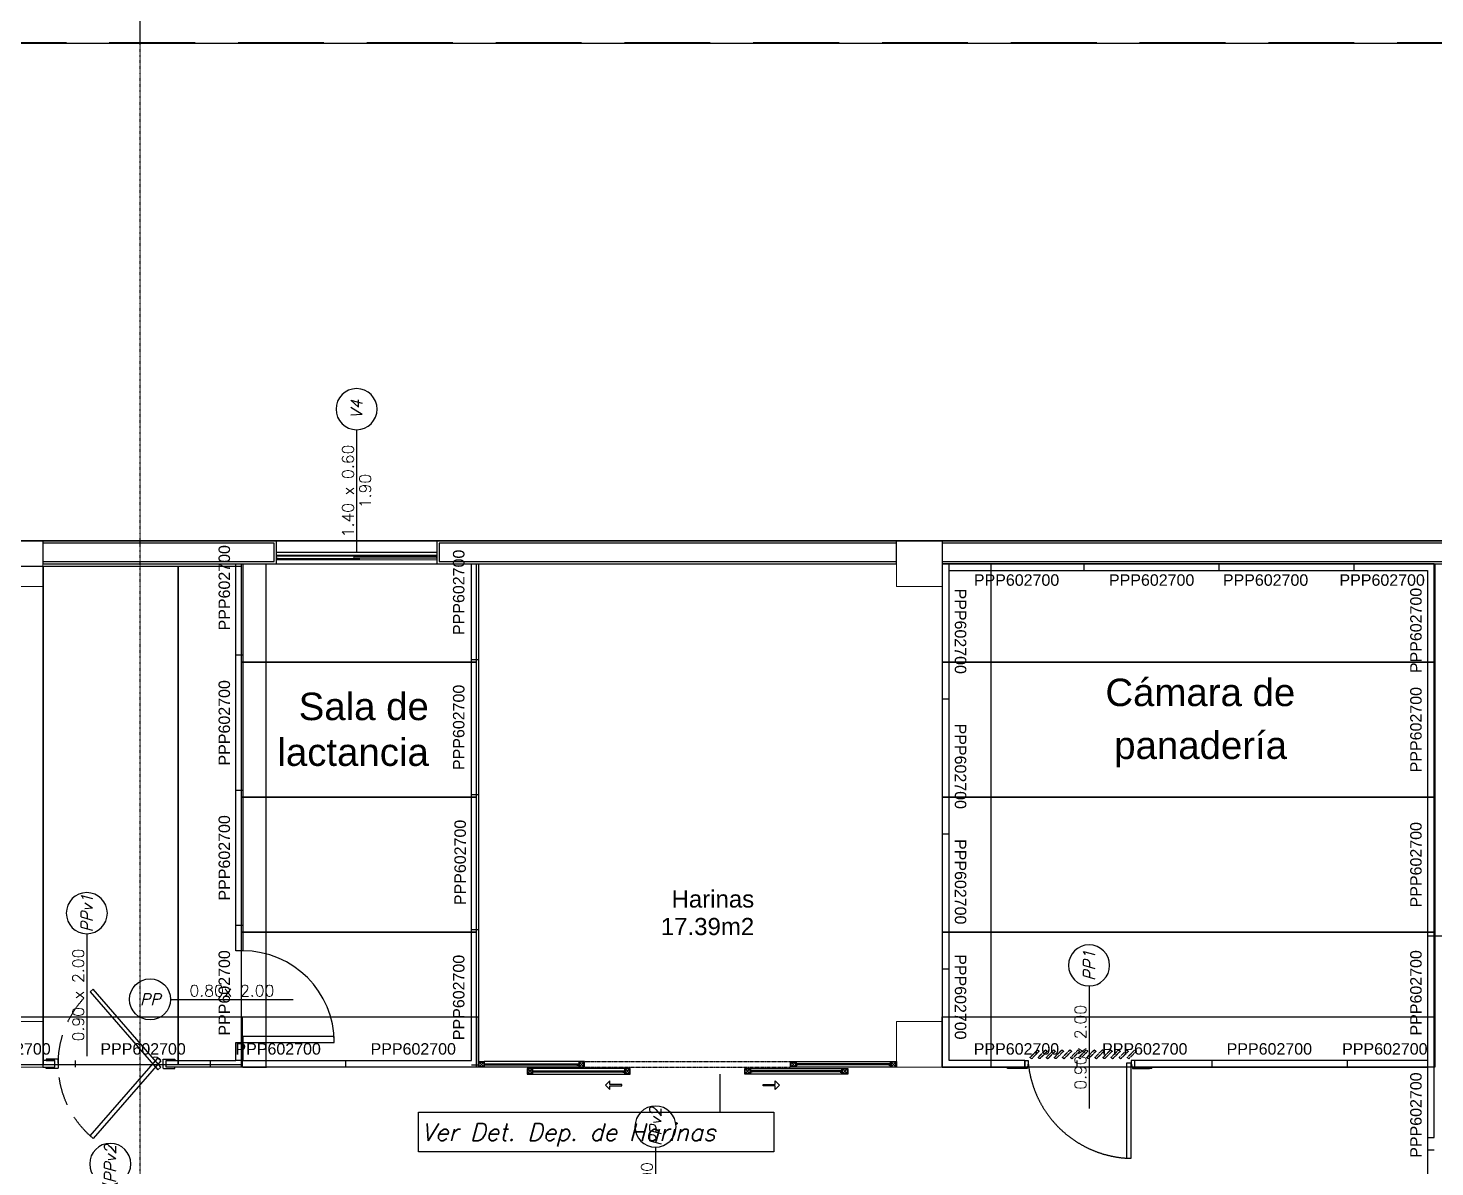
# Model space of a CAD drawing. Header units: millimetres. Extents: x 2698011 to 2856548, y 1019778 to 1210064.
# Drawn here: x 2794192 to 2806480, y 1167541 to 1177491 of the extents above; entities that cross this region are included whole.
import ezdxf
from ezdxf.enums import TextEntityAlignment as Align

# ---------------------------------------------------------------- set-up
doc = ezdxf.new("R2010")
doc.units = ezdxf.units.MM
for name, pattern in [('CONTINUA', [0]), ('DASHDOT2', [0.5, 0.25, -0.125, 0, -0.125]), ('DASHED2', [9.525, 6.35, -3.175]), ('HIDDEN', [0.375, 0.25, -0.125]), ('HIDDEN2', [4.7625, 3.175, -1.5875]), ('LN_planobase PB$0$DASHED2', [0.375, 0.25, -0.125]), ('MCDASH12', [0.001411, 0.001058, -0.000352692])]:
    doc.linetypes.add(name, pattern=pattern)
doc.layers.get('Defpoints').update_dxf_attribs({"color": 9})
for name, color, linetype in [('.corte', 9, 'Continuous'), ('.cota', 9, 'Continuous'), ('.REVOQUE', 9, 'Continuous'), ('.signos y marcas', 9, 'Continuous'), ('00 Proy. de Puertas', 9, 'DASHED2'), ('00 Puertas Corred.', 9, 'Continuous'), ('A-Aberturas', 9, 'Continuous'), ('ABERTURA', 9, 'CONTINUA'), ('Arq. Aberturas', 9, 'Continuous'), ('Arq. Mamparas metálicas', 9, 'Continuous'), ('COSTAN-CAM-COTAS', 7, 'Continuous'), ('COSTAN-CAM-LAT NUM', 6, 'Continuous'), ('COSTAN-CAM-LATERALES', 5, 'Continuous'), ('COSTAN-CAM-TECHOS-60', 1, 'Continuous'), ('DESAGUES', 9, 'CONTINUA'), ('LOTES', 9, 'Continuous'), ('MAMP CHAPA 0.06', 9, 'Continuous'), ('Mampostería', 9, 'Continuous'), ('nombre de locales', 9, 'Continuous'), ('nombre de locales-m2', 9, 'Continuous'), ('nomenclatura de aberturas', 9, 'Continuous'), ('piso', 9, 'Continuous'), ('Punto Cota', 9, 'Continuous'), ('TEXTO areas', 9, 'Continuous'), ('TEXTOS CAM', 2, 'Continuous')]:
    doc.layers.add(name, color=color, linetype=linetype)
doc.layers.add('ABERTURAS_ALUMINIO', color=9, linetype='Continuous', lineweight=20)
doc.layers.add('PILAR_REF', color=9, linetype='Continuous', lineweight=0)
doc.layers.get('Arq. Aberturas').off()
doc.styles.add('_ROMANS', font='ROMANS.SHX')
doc.styles.add('_Romans Obl', font='ROMANS.SHX', dxfattribs={"oblique": 15})
doc.styles.add('costan', font='arial.ttf')
doc.styles.get("Standard").update_dxf_attribs({"font": 'arial.ttf'})
doc.dimstyles.new('ISO-25', dxfattribs={"dimtxt": 2.5, "dimasz": 2.5, "dimexe": 1.25, "dimexo": 0.625, "dimtad": 1, "dimtxsty": 'Standard', "dimcen": 2.5, "dimadec": 0, "dimazin": 0, "dimtfac": 1, "dimtmove": 0, "dimatfit": 3, "dimfxl": 1, "dimarcsym": 0})

# ---------------------------------------------------------------- blocks, each defined once
blk = doc.blocks.new('A$C1FB93DB3')
at = {"layer": 'LOTES', "linetype": 'HIDDEN', "ltscale": 3}
blk.add_line((-9.024, -10.843), (-18.15, -104.575), dxfattribs=at)
at = {"layer": 'LOTES', "ltscale": 3}
blk.add_line((-5.115, -15.585), (-13.398, -100.667), dxfattribs=at)
blk = doc.blocks.new('vaiven90')
for p, q in [((-805.258, -105.592, 0), (-805.258, -105.492, 0)), ((-805.258, -105.492, 0), (-805.248, -105.492, 0)), ((-805.248, -105.492, 0), (-805.248, -105.567, 0)), ((-805.188, -105.492, 0), (-805.188, -105.567, 0)), ((-805.178, -105.492, 0), (-805.188, -105.492, 0)), ((-805.178, -105.592, 0), (-805.178, -105.492, 0)), ((-805.183, -105.597, 0), (-805.253, -105.597, 0)), ((-805.248, -105.567, 0), (-805.188, -105.567, 0)), ((-805.246, -105.615, 0), (-804.566, -106.205, 0)), ((-804.566, -106.205, 0), (-804.588, -106.231, 0)), ((-805.258, -106.516, 0), (-805.258, -106.616, 0)), ((-805.183, -106.511, 0), (-805.253, -106.511, 0)), ((-805.178, -106.516, 0), (-805.178, -106.616, 0)), ((-805.258, -106.616, 0), (-805.248, -106.616, 0)), ((-805.248, -106.616, 0), (-805.248, -106.541, 0)), ((-805.248, -106.541, 0), (-805.188, -106.541, 0)), ((-805.188, -106.616, 0), (-805.188, -106.541, 0)), ((-805.178, -106.616, 0), (-805.188, -106.616, 0))]:
    blk.add_line(p, q)
at = {"elevation": 0}
for points in [[(-805.19, -105.615), (-805.87, -106.205), (-805.847, -106.231), (-805.167, -105.642), (-805.19, -105.615)], [(-805.246, -105.615), (-804.566, -106.205), (-804.588, -106.231), (-805.269, -105.642), (-805.246, -105.615)]]:
    blk.add_lwpolyline(points, dxfattribs=at)
for centre, radius, start, end in [((-805.253, -105.592, 0), 0.0051, 180, 270), ((-805.218, -105.667, 0), 0.061, 338.694, 57.6587), ((-805.183, -105.592, 0), 0.0051, 270, 0), ((-805.253, -106.516, 0), 0.0051, 90, 180), ((-805.183, -106.516, 0), 0.0051, 0, 90)]:
    blk.add_arc(centre, radius, start, end)
at = {"linetype": 'LN_planobase PB$0$DASHED2'}
blk.add_arc((-805.218, -105.663, 0), 0.848, 219.7207, 320.2793, dxfattribs=at)
blk = doc.blocks.new('cot abert izq')
blk.add_line((0.359, 0), (2.501, 0))
blk.add_circle((0, 0), 0.359)
at = {"style": '_ROMANS'}
for tag, p in [('DIM', (1.43, 0.05)), ('ANT', (1.43, -0.25))]:
    blk.add_attdef(tag, text='', height=0.2, rotation=360, dxfattribs=at).set_placement(p, align=Align.CENTER)
at = {"style": '_Romans Obl', "oblique": 15}
blk.add_attdef('ABERTURA', text='', height=0.2, rotation=360, dxfattribs=at).set_placement((0, 0), align=Align.MIDDLE_CENTER)
blk = doc.blocks.new('pbcb')
at = {"layer": '00 Proy. de Puertas', "ltscale": 0.3}
blk.add_arc((3470.301, 1357.263, 1.223), 0.924, 275.7535, 356.2828, dxfattribs=at)
at = {"layer": '00 Puertas Corred.'}
for p, q in [((3470.439, 1357.423, 1.223), (3470.427, 1357.423, 1.223)), ((3470.439, 1357.423, 1.223), (3470.439, 1357.263, 1.223)), ((3470.439, 1357.413, 1.223), (3470.439, 1357.263, 1.223)), ((3470.439, 1357.253, 1.223), (3470.439, 1357.403, 1.223)), ((3470.439, 1357.253, 1.223), (3470.439, 1357.403, 1.223)), ((3470.369, 1357.273, 1.223), (3470.369, 1357.243, 1.223)), ((3470.369, 1357.273, 1.223), (3470.369, 1357.243, 1.223)), ((3470.369, 1357.243, 1.223), (3470.394, 1357.243, 1.223)), ((3470.369, 1357.243, 1.223), (3470.394, 1357.243, 1.223)), ((3470.394, 1357.243, 1.223), (3470.439, 1357.253, 1.223)), ((3470.394, 1357.243, 1.223), (3470.439, 1357.253, 1.223)), ((3471.224, 1357.243, 1.223), (3470.394, 1357.243, 1.223)), ((3470.394, 1357.243, 1.223), (3470.394, 1357.203, 1.223)), ((3470.429, 1357.273, 1.223), (3470.429, 1357.263, 1.223)), ((3470.439, 1357.263, 1.223), (3470.429, 1357.263, 1.223)), ((3470.439, 1357.263, 1.223), (3470.429, 1357.263, 1.223)), ((3471.224, 1357.203, 1.223), (3471.224, 1357.243, 1.223)), ((3470.394, 1357.203, 1.223), (3471.224, 1357.203, 1.223)), ((3470.369, 1356.313, 1.223), (3470.369, 1356.343, 1.223)), ((3470.369, 1356.343, 1.223), (3470.394, 1356.343, 1.223)), ((3470.369, 1356.313, 1.223), (3470.369, 1356.343, 1.223)), ((3470.369, 1356.313, 1.223), (3470.429, 1356.313, 1.223)), ((3470.394, 1356.343, 1.223), (3470.439, 1356.333, 1.223)), ((3470.439, 1356.323, 1.223), (3470.429, 1356.323, 1.223)), ((3470.439, 1356.323, 1.223), (3470.429, 1356.323, 1.223)), ((3470.429, 1356.313, 1.223), (3470.429, 1356.323, 1.223)), ((3470.439, 1356.333, 1.223), (3470.439, 1356.163, 1.223)), ((3470.439, 1356.163, 1.223), (3470.427, 1356.163, 1.223))]:
    blk.add_line(p, q, dxfattribs=at)
at = {"layer": '00 Puertas Corred.', "elevation": 1.223}
blk.add_lwpolyline([(3470.369, 1357.273), (3470.429, 1357.273)], dxfattribs=at)
at = {"layer": 'DESAGUES', "linetype": 'MCDASH12'}
for points in [[(3470.343, 1357.209), (3470.276, 1357.275), (3470.289, 1357.288), (3470.355, 1357.222)], [(3470.343, 1357.138), (3470.276, 1357.205), (3470.289, 1357.217), (3470.355, 1357.151)], [(3470.343, 1357.067), (3470.276, 1357.134), (3470.289, 1357.146), (3470.355, 1357.08)], [(3470.343, 1356.997), (3470.276, 1357.063), (3470.289, 1357.076), (3470.355, 1357.009)], [(3470.343, 1356.926), (3470.276, 1356.992), (3470.289, 1357.005), (3470.355, 1356.939)], [(3470.343, 1356.855), (3470.276, 1356.921), (3470.289, 1356.934), (3470.355, 1356.868)], [(3470.343, 1356.784), (3470.276, 1356.85), (3470.289, 1356.863), (3470.355, 1356.797)], [(3470.343, 1356.713), (3470.276, 1356.78), (3470.289, 1356.792), (3470.355, 1356.726)], [(3470.343, 1356.642), (3470.276, 1356.709), (3470.289, 1356.721), (3470.355, 1356.655)], [(3470.343, 1356.572), (3470.276, 1356.638), (3470.289, 1356.651), (3470.355, 1356.584)], [(3470.343, 1356.501), (3470.276, 1356.567), (3470.289, 1356.58), (3470.355, 1356.513)], [(3470.343, 1356.43), (3470.276, 1356.496), (3470.289, 1356.509), (3470.355, 1356.443)], [(3470.343, 1356.359), (3470.276, 1356.425), (3470.289, 1356.438), (3470.355, 1356.372)]]:
    blk.add_lwpolyline(points, close=True, dxfattribs=at)
blk = doc.blocks.new('A$C497F7D68')
at = {"layer": 'ABERTURAS_ALUMINIO'}
for points in [[(0.017, 0.052), (0, 0.052), (0, 0.038), (0.017, 0.038), (0.017, 0.04), (0.002, 0.04), (0.002, 0.05), (0.017, 0.05)], [(1.385, 0.065), (1.402, 0.065), (1.402, 0.051), (1.385, 0.051), (1.385, 0.053), (1.4, 0.053), (1.4, 0.063), (1.385, 0.063)]]:
    blk.add_hatch(color=256, dxfattribs=at).paths.add_polyline_path(points)
at = {"layer": 'ABERTURA', "linetype": 'ByBlock'}
for p, q in [((1.402, 0.1), (0, 0.1)), ((1.402, 0), (0, 0))]:
    blk.add_line(p, q, dxfattribs=at)
at = {"layer": 'ABERTURA', "linetype": 'HIDDEN2'}
for p, q in [((0, 0.034), (1.402, 0.034)), ((0, 0.029), (1.402, 0.029))]:
    blk.add_line(p, q, dxfattribs=at)
at = {"layer": 'ABERTURAS_ALUMINIO'}
for p, q in [((0, 0.065), (1.402, 0.065)), ((1.402, 0.065), (0, 0.065))]:
    blk.add_line(p, q, dxfattribs=at)
for points in [[(0.017, 0.052), (0, 0.052), (0, 0.038), (0.017, 0.038), (0.017, 0.04), (0.002, 0.04), (0.002, 0.05), (0.017, 0.05)], [(1.385, 0.065), (1.402, 0.065), (1.402, 0.051), (1.385, 0.051), (1.385, 0.053), (1.4, 0.053), (1.4, 0.063), (1.385, 0.063)]]:
    blk.add_lwpolyline(points, close=True, dxfattribs=at)
at = {"layer": 'ABERTURAS_ALUMINIO', "linetype": 'HIDDEN2'}
for points in [[(0.002, 0.04), (0.726, 0.04), (0.726, 0.05), (0.002, 0.05)], [(0.676, 0.053), (1.4, 0.053), (1.4, 0.063), (0.676, 0.063)]]:
    blk.add_lwpolyline(points, close=True, dxfattribs=at)
blk = doc.blocks.new('*D160')
at = {"layer": 'COSTAN-CAM-COTAS', "color": 0, "lineweight": -2, "transparency": 16777216}
for p, q in [((2786063, 1168411), (2786063, 1168852)), ((2786066, 1168851), (2796064, 1168851)), ((2796066, 1168411), (2796066, 1168852))]:
    blk.add_line(p, q, dxfattribs=at)
at = {"layer": 'COSTAN-CAM-COTAS', "color": 0, "transparency": 16777216}
for points in [[(2786066, 1168851), (2786066, 1168850), (2786063, 1168851)], [(2796064, 1168851), (2796064, 1168850), (2796066, 1168851)]]:
    blk.add_solid(points, dxfattribs=at)
at = {"layer": 'Defpoints', "color": 0, "transparency": 16777216}
for p in [(2796066, 1168851), (2786063, 1168411), (2796066, 1168411)]:
    blk.add_point(p, dxfattribs=at)
at = {"layer": 'COSTAN-CAM-COTAS', "color": 0, "transparency": 16777216, "insert": (2791065, 1168853), "char_height": 2.5, "attachment_point": 5}
blk.add_mtext('10003,33', dxfattribs=at)
blk = doc.blocks.new('*D161')
at = {"layer": 'COSTAN-CAM-COTAS', "color": 0, "lineweight": -2, "transparency": 16777216}
for p, q in [((2796067, 1172811), (2796274, 1172811)), ((2796272, 1168413), (2796272, 1172808)), ((2796067, 1168411), (2796274, 1168411))]:
    blk.add_line(p, q, dxfattribs=at)
at = {"layer": 'COSTAN-CAM-COTAS', "color": 0, "transparency": 16777216}
for points in [[(2796272, 1172808), (2796273, 1172808), (2796272, 1172811)], [(2796272, 1168413), (2796273, 1168413), (2796272, 1168411)]]:
    blk.add_solid(points, dxfattribs=at)
at = {"layer": 'Defpoints', "color": 0, "transparency": 16777216}
for p in [(2796066, 1172811), (2796272, 1172811), (2796066, 1168411)]:
    blk.add_point(p, dxfattribs=at)
at = {"layer": 'COSTAN-CAM-COTAS', "color": 0, "transparency": 16777216, "insert": (2796271, 1170611), "char_height": 2.5, "attachment_point": 5, "rotation": 90}
blk.add_mtext('4400', dxfattribs=at)
blk = doc.blocks.new('*D162')
at = {"layer": 'COSTAN-CAM-COTAS', "color": 0, "lineweight": -2, "transparency": 16777216}
for p, q in [((2796066, 1168411), (2796066, 1168852)), ((2796069, 1168851), (2798124, 1168851)), ((2798126, 1168411), (2798126, 1168852))]:
    blk.add_line(p, q, dxfattribs=at)
at = {"layer": 'COSTAN-CAM-COTAS', "color": 0, "transparency": 16777216}
for points in [[(2796069, 1168851), (2796069, 1168850), (2796066, 1168851)], [(2798124, 1168851), (2798124, 1168850), (2798126, 1168851)]]:
    blk.add_solid(points, dxfattribs=at)
at = {"layer": 'Defpoints', "color": 0, "transparency": 16777216}
for p in [(2798126, 1168851), (2796066, 1168411), (2798126, 1168411)]:
    blk.add_point(p, dxfattribs=at)
at = {"layer": 'COSTAN-CAM-COTAS', "color": 0, "transparency": 16777216, "insert": (2797096, 1168853), "char_height": 2.5, "attachment_point": 5}
blk.add_mtext('2060', dxfattribs=at)
blk = doc.blocks.new('*D163')
at = {"layer": 'COSTAN-CAM-COTAS', "color": 0, "lineweight": -2, "transparency": 16777216}
for p, q in [((2802177, 1172811), (2802608, 1172811)), ((2802606, 1168413), (2802606, 1172808)), ((2802177, 1168411), (2802608, 1168411))]:
    blk.add_line(p, q, dxfattribs=at)
at = {"layer": 'COSTAN-CAM-COTAS', "color": 0, "transparency": 16777216}
for points in [[(2802606, 1172808), (2802607, 1172808), (2802606, 1172811)], [(2802606, 1168413), (2802607, 1168413), (2802606, 1168411)]]:
    blk.add_solid(points, dxfattribs=at)
at = {"layer": 'Defpoints', "color": 0, "transparency": 16777216}
for p in [(2802176, 1172811), (2802606, 1172811), (2802176, 1168411)]:
    blk.add_point(p, dxfattribs=at)
at = {"layer": 'COSTAN-CAM-COTAS', "color": 0, "transparency": 16777216, "insert": (2802604, 1170611), "char_height": 2.5, "attachment_point": 5, "rotation": 90}
blk.add_mtext('4400', dxfattribs=at)
blk = doc.blocks.new('*D164')
at = {"layer": 'COSTAN-CAM-COTAS', "color": 0, "lineweight": -2, "transparency": 16777216}
for p, q in [((2802176, 1168411), (2802176, 1168852)), ((2802179, 1168851), (2806473, 1168851)), ((2806476, 1168411), (2806476, 1168852))]:
    blk.add_line(p, q, dxfattribs=at)
at = {"layer": 'COSTAN-CAM-COTAS', "color": 0, "transparency": 16777216}
for points in [[(2802179, 1168851), (2802179, 1168850), (2802176, 1168851)], [(2806473, 1168851), (2806473, 1168850), (2806476, 1168851)]]:
    blk.add_solid(points, dxfattribs=at)
at = {"layer": 'Defpoints', "color": 0, "transparency": 16777216}
for p in [(2806476, 1168851), (2802176, 1168411), (2806476, 1168411)]:
    blk.add_point(p, dxfattribs=at)
at = {"layer": 'COSTAN-CAM-COTAS', "color": 0, "transparency": 16777216, "insert": (2804326, 1168853), "char_height": 2.5, "attachment_point": 5}
blk.add_mtext('4299,23', dxfattribs=at)
blk = doc.blocks.new('COSTAN-CAM-PANEL-TECHO')
blk.add_lwpolyline([(0, 0), (1, 0), (1, 1), (0, 1)], close=True)

msp = doc.modelspace()

# ---------------------------------------------------------------- linework, layer by layer
at = {"layer": '.corte', "linetype": 'DASHDOT2', "ltscale": 2}
msp.add_line((2795171.712, 1076752.517), (2795171.712, 1177360.659), dxfattribs=at)
at = {"layer": '.cota'}
msp.add_lwpolyline([(2800238.545, 1168018.014), (2800238.546, 1168350.679)], dxfattribs=at)
msp.add_lwpolyline([(2800706.463, 1167672.634), (2797603.146, 1167672.634), (2797603.146, 1168018.014), (2800706.463, 1168018.014)], close=True, dxfattribs=at)
at = {"layer": '.REVOQUE'}
for points in [[(2796360.498, 1173010.659), (2794319.75, 1173010.659), (2794319.75, 1172810.658), (2796360.498, 1172810.659), (2796360.498, 1173010.659)], [(2801776.415, 1173010.659), (2797762.177, 1173010.659), (2797762.177, 1172810.658), (2801776.415, 1172810.659), (2801776.415, 1173010.659)], [(2809633.082, 1173010.659), (2802176.417, 1173010.659), (2802176.417, 1172810.659), (2809633.082, 1172810.659), (2809633.082, 1173010.659)]]:
    msp.add_lwpolyline(points, dxfattribs=at)
at = {"layer": '.signos y marcas'}
msp.add_lwpolyline([(2795171.718, 1177360.659), (2795171.718, 1178564.702), (2795171.718, 1178564.702)], dxfattribs=at)
at = {"layer": 'A-Aberturas'}
msp.add_lwpolyline([(2796066.415, 1168628.349), (2796866.415, 1168628.349), (2796866.415, 1168678.349), (2796066.415, 1168678.349), (2796066.415, 1168628.349)], dxfattribs=at)
msp.add_arc((2796066.415, 1168628.349), 800, 0, 90, dxfattribs=at)
at = {"layer": 'Arq. Mamparas metálicas', "linetype": 'ByBlock'}
for p, q in [((2798171.415, 1168415.845), (2798131.415, 1168455.845)), ((2798131.415, 1168415.845), (2798171.415, 1168455.845)), ((2798556.415, 1168355.825), (2798596.415, 1168395.825)), ((2798596.415, 1168355.825), (2798556.415, 1168395.825)), ((2799006.415, 1168415.845), (2799046.415, 1168455.845)), ((2799046.415, 1168415.845), (2799006.415, 1168455.845)), ((2799406.415, 1168355.797), (2799446.415, 1168395.797)), ((2799446.415, 1168355.797), (2799406.415, 1168395.797)), ((2800496.415, 1168355.797), (2800456.415, 1168395.797)), ((2800456.415, 1168355.797), (2800496.415, 1168395.797)), ((2800896.415, 1168415.845), (2800856.415, 1168455.845)), ((2800856.415, 1168415.845), (2800896.415, 1168455.845)), ((2801346.415, 1168355.825), (2801306.415, 1168395.825)), ((2801306.415, 1168355.825), (2801346.415, 1168395.825)), ((2801731.415, 1168415.661), (2801771.415, 1168455.661)), ((2801771.415, 1168415.661), (2801731.415, 1168455.661))]:
    msp.add_line(p, q, dxfattribs=at)
at = {"layer": 'Arq. Mamparas metálicas'}
for p, q in [((2799001.415, 1168460.688), (2798176.415, 1168460.69)), ((2799001.415, 1168410.687), (2798176.415, 1168410.688)), ((2798178.915, 1168440.683), (2798998.915, 1168440.658)), ((2798178.915, 1168430.7), (2798998.915, 1168430.692)), ((2799401.415, 1168400.701), (2798601.415, 1168400.67)), ((2798603.915, 1168380.663), (2799398.915, 1168380.697)), ((2798616.415, 1168370.663), (2799398.915, 1168370.705)), ((2800501.415, 1168400.701), (2801301.415, 1168400.67)), ((2801298.915, 1168380.663), (2800503.915, 1168380.697)), ((2801286.415, 1168370.663), (2800503.915, 1168370.705)), ((2800901.415, 1168460.688), (2801726.415, 1168460.663)), ((2801726.415, 1168410.663), (2800901.415, 1168410.686)), ((2801723.915, 1168440.655), (2800903.915, 1168440.658)), ((2801711.415, 1168430.655), (2800903.915, 1168430.692)), ((2798601.415, 1168350.67), (2799401.415, 1168350.698)), ((2801301.415, 1168350.67), (2800501.415, 1168350.698))]:
    msp.add_line(p, q, dxfattribs=at)
at = {"layer": 'Arq. Mamparas metálicas', "linetype": 'HIDDEN'}
for p, q in [((2799051.415, 1168460.688), (2800851.415, 1168460.688)), ((2799051.415, 1168460.688), (2800851.415, 1168460.688)), ((2799051.415, 1168410.688), (2800851.415, 1168410.688))]:
    msp.add_line(p, q, dxfattribs=at)
at = {"layer": 'Arq. Mamparas metálicas'}
for points in [[(2798176.415, 1168410.688), (2798126.415, 1168410.688), (2798126.415, 1168460.688), (2798176.415, 1168460.688)], [(2798171.415, 1168415.845), (2798131.415, 1168415.845), (2798131.415, 1168455.845), (2798171.415, 1168455.845)], [(2798171.415, 1168415.845), (2798131.415, 1168415.845), (2798131.415, 1168455.845), (2798171.415, 1168455.845)], [(2798551.415, 1168350.669), (2798601.415, 1168350.669), (2798601.415, 1168400.669), (2798551.415, 1168400.669)], [(2798556.415, 1168355.825), (2798596.415, 1168355.825), (2798596.415, 1168395.825), (2798556.415, 1168395.825)], [(2798556.415, 1168355.825), (2798596.415, 1168355.825), (2798596.415, 1168395.825), (2798556.415, 1168395.825)], [(2799001.415, 1168410.688), (2799051.415, 1168410.688), (2799051.415, 1168460.688), (2799001.415, 1168460.688)], [(2799006.415, 1168415.845), (2799046.415, 1168415.845), (2799046.415, 1168455.845), (2799006.415, 1168455.845)], [(2799006.415, 1168415.845), (2799046.415, 1168415.845), (2799046.415, 1168455.845), (2799006.415, 1168455.845)], [(2799401.415, 1168350.64), (2799451.415, 1168350.64), (2799451.415, 1168400.64), (2799401.415, 1168400.64)], [(2799406.415, 1168355.797), (2799446.415, 1168355.797), (2799446.415, 1168395.797), (2799406.415, 1168395.797)], [(2799406.415, 1168355.797), (2799446.415, 1168355.797), (2799446.415, 1168395.797), (2799406.415, 1168395.797)], [(2800501.415, 1168350.64), (2800451.415, 1168350.64), (2800451.415, 1168400.64), (2800501.415, 1168400.64)], [(2800496.415, 1168355.797), (2800456.415, 1168355.797), (2800456.415, 1168395.797), (2800496.415, 1168395.797)], [(2800496.415, 1168355.797), (2800456.415, 1168355.797), (2800456.415, 1168395.797), (2800496.415, 1168395.797)], [(2800901.415, 1168410.688), (2800851.415, 1168410.688), (2800851.415, 1168460.688), (2800901.415, 1168460.688)], [(2800896.415, 1168415.845), (2800856.415, 1168415.845), (2800856.415, 1168455.845), (2800896.415, 1168455.845)], [(2800896.415, 1168415.845), (2800856.415, 1168415.845), (2800856.415, 1168455.845), (2800896.415, 1168455.845)], [(2801351.415, 1168350.669), (2801301.415, 1168350.669), (2801301.415, 1168400.669), (2801351.415, 1168400.669)], [(2801346.415, 1168355.825), (2801306.415, 1168355.825), (2801306.415, 1168395.825), (2801346.415, 1168395.825)], [(2801346.415, 1168355.825), (2801306.415, 1168355.825), (2801306.415, 1168395.825), (2801346.415, 1168395.825)], [(2801776.415, 1168410.661), (2801726.415, 1168410.661), (2801726.415, 1168460.661), (2801776.415, 1168460.661)], [(2801731.415, 1168415.661), (2801771.415, 1168415.661), (2801771.415, 1168455.661), (2801731.415, 1168455.661)], [(2801731.415, 1168415.661), (2801771.415, 1168415.661), (2801771.415, 1168455.661), (2801731.415, 1168455.661)]]:
    msp.add_lwpolyline(points, close=True, dxfattribs=at)
at = {"layer": 'Arq. Mamparas metálicas', "linetype": 'ByBlock'}
for points in [[(2798176.415, 1168443.183), (2798178.915, 1168443.183), (2798178.915, 1168430.683), (2798191.415, 1168430.683), (2798191.415, 1168428.183), (2798176.415, 1168428.183), (2798176.415, 1168443.183)], [(2798601.415, 1168383.167), (2798603.915, 1168383.167), (2798603.915, 1168370.667), (2798616.415, 1168370.667), (2798616.415, 1168368.167), (2798601.415, 1168368.167), (2798601.415, 1168383.167)], [(2799001.415, 1168443.183), (2798998.915, 1168443.183), (2798998.915, 1168430.683), (2798986.415, 1168430.683), (2798986.415, 1168428.183), (2799001.415, 1168428.183), (2799001.415, 1168443.183)], [(2799401.415, 1168383.195), (2799398.915, 1168383.195), (2799398.915, 1168370.695), (2799386.415, 1168370.695), (2799386.415, 1168368.195), (2799401.415, 1168368.195), (2799401.415, 1168383.195)], [(2800501.415, 1168383.195), (2800503.915, 1168383.195), (2800503.915, 1168370.695), (2800516.415, 1168370.695), (2800516.415, 1168368.195), (2800501.415, 1168368.195), (2800501.415, 1168383.195)], [(2800901.415, 1168443.183), (2800903.915, 1168443.183), (2800903.915, 1168430.683), (2800916.415, 1168430.683), (2800916.415, 1168428.183), (2800901.415, 1168428.183), (2800901.415, 1168443.183)], [(2801301.415, 1168383.167), (2801298.915, 1168383.167), (2801298.915, 1168370.667), (2801286.415, 1168370.667), (2801286.415, 1168368.167), (2801301.415, 1168368.167), (2801301.415, 1168383.167)], [(2801726.415, 1168443.16), (2801723.915, 1168443.16), (2801723.915, 1168430.66), (2801711.415, 1168430.659), (2801711.415, 1168428.159), (2801726.415, 1168428.159), (2801726.415, 1168443.16)]]:
    msp.add_lwpolyline(points, dxfattribs=at)
at = {"layer": 'COSTAN-CAM-LATERALES'}
for p, q in [((2802176.417, 1172810.659), (2802236.417, 1172810.659)), ((2806475.642, 1172810.659), (2802176.417, 1172810.659)), ((2802176.417, 1172810.659), (2802176.417, 1168410.661)), ((2802236.416, 1172750.659), (2802236.417, 1172810.659)), ((2803416.416, 1172750.649), (2803416.417, 1172810.649)), ((2804596.416, 1172750.639), (2804596.417, 1172810.639)), ((2805776.416, 1172750.629), (2805776.417, 1172810.629)), ((2806475.642, 1167798.538), (2806475.642, 1172810.659)), ((2802236.417, 1168470.661), (2802236.416, 1172750.659)), ((2802236.416, 1172750.659), (2806415.679, 1172750.659)), ((2806415.679, 1172750.659), (2806415.642, 1168470.661)), ((2796066.415, 1172010.587), (2796006.415, 1172010.587)), ((2798126.415, 1171970.573), (2798066.415, 1171970.573)), ((2806475.642, 1171950.661), (2806415.642, 1171950.661)), ((2802176.417, 1171630.659), (2802236.417, 1171630.659)), ((2796066.415, 1170830.587), (2796006.415, 1170830.587)), ((2798126.415, 1170790.573), (2798066.415, 1170790.573)), ((2806475.642, 1170770.661), (2806415.642, 1170770.661)), ((2802176.417, 1170450.659), (2802236.417, 1170450.659)), ((2796066.415, 1169650.587), (2796006.415, 1169650.587)), ((2798126.415, 1169610.573), (2798066.415, 1169610.573)), ((2806475.642, 1169590.661), (2806415.642, 1169590.661)), ((2802176.417, 1169270.659), (2802236.417, 1169270.659)), ((2794606.327, 1168410.661), (2794606.327, 1168470.661)), ((2795786.327, 1168410.661), (2795786.327, 1168470.661)), ((2796066.415, 1168470.587), (2796006.415, 1168470.587)), ((2796966.327, 1168410.661), (2796966.327, 1168470.661)), ((2798126.415, 1168430.573), (2798066.415, 1168430.573)), ((2802176.417, 1168410.661), (2802176.417, 1168470.661)), ((2802176.417, 1168410.661), (2802897.842, 1168410.661)), ((2802897.842, 1168470.661), (2802236.417, 1168470.661)), ((2802897.842, 1168410.661), (2802897.842, 1168470.661)), ((2803356.417, 1168410.661), (2803356.417, 1168470.661)), ((2803857.694, 1168470.661), (2803857.693, 1168410.661)), ((2803857.693, 1168410.661), (2806415.642, 1168410.661)), ((2806415.642, 1168470.661), (2803857.694, 1168470.661)), ((2804536.417, 1168410.661), (2804536.417, 1168470.661)), ((2805716.417, 1168410.661), (2805716.417, 1168470.661)), ((2806475.642, 1168410.661), (2806415.642, 1168410.661)), ((2806415.642, 1168410.661), (2806415.642, 1167798.538)), ((2806415.642, 1167798.538), (2806475.642, 1167798.538)), ((2806475.642, 1167687.842), (2806415.642, 1167687.842))]:
    msp.add_line(p, q, dxfattribs=at)
msp.add_lwpolyline([(2798126.415, 1172810.659), (2798126.415, 1168410.688), (2795399.283, 1168410.688), (2795399.283, 1168470.553), (2796006.415, 1168470.688), (2796006.415, 1168628.349), (2796066.415, 1168628.349), (2796066.415, 1168470.587), (2798066.415, 1168470.688), (2798066.415, 1172810.659)], close=True, dxfattribs=at)
msp.add_lwpolyline([(2796066.415, 1172810.659), (2796066.415, 1169428.349), (2796006.415, 1169428.349), (2796006.415, 1172810.659), (2796066.415, 1172810.659)], dxfattribs=at)
at = {"layer": 'MAMP CHAPA 0.06'}
msp.add_lwpolyline([(2794425.615, 1168410.688), (2794425.615, 1168470.553), (2794319.75, 1168470.553), (2794319.75, 1168410.688), (2794425.615, 1168410.688)], dxfattribs=at)
at = {"layer": 'Mampostería'}
for points in [[(2796340.498, 1172990.659), (2794319.75, 1172990.659), (2794319.75, 1172830.658), (2796340.498, 1172830.659)], [(2801776.415, 1172990.659), (2797782.177, 1172990.659), (2797782.177, 1172830.658), (2801776.415, 1172830.659)], [(2809633.082, 1172990.659), (2802176.417, 1172990.659), (2802176.417, 1172830.659), (2809633.082, 1172830.659)]]:
    msp.add_lwpolyline(points, close=True, dxfattribs=at)
at = {"layer": 'PILAR_REF'}
for points in [[(2793919.748, 1173010.659), (2794319.75, 1173010.659), (2794319.75, 1172610.659), (2793919.748, 1172610.659)], [(2801776.415, 1173010.659), (2802176.417, 1173010.659), (2802176.417, 1172610.659), (2801776.415, 1172610.659)], [(2793919.748, 1168810.661), (2794319.75, 1168810.661), (2794319.75, 1168410.661), (2793919.748, 1168410.661)], [(2801776.415, 1168810.661), (2802176.417, 1168810.661), (2802176.417, 1168410.661), (2801776.415, 1168410.661)]]:
    msp.add_lwpolyline(points, close=True, dxfattribs=at)
at = {"layer": 'piso'}
msp.add_lwpolyline([(2737475.849, 1169210.659), (2737475.849, 1177360.659), (2831651.799, 1177360.659), (2831688.902, 1158882.314), (2830690.92, 1157876.284), (2830857.858, 1074736.738), (2831859.872, 1073734.724, -0.475176929), (2823806.113, 1068470.262, -0.006909903)], format="xyb", dxfattribs=at)
msp.add_lwpolyline([(2741825.849, 1173010.659), (2827310.525, 1173010.659), (2827513.494, 1071926.241), (2741825.849, 1096710.659), (2741825.849, 1173010.659)], dxfattribs=at)
at = {"layer": 'Punto Cota', "lineweight": 9}
msp.add_point((2801825.849, 1173010.659, 99980), dxfattribs=at)
at = {"layer": 'TEXTO areas'}
for points in [[(2799379.366, 1168248.662), (2799379.366, 1168260.657), (2799274.829, 1168260.657), (2799274.829, 1168293.139), (2799236.35, 1168254.66), (2799274.829, 1168216.18), (2799274.829, 1168248.662), (2799379.366, 1168248.662)], [(2800613.336, 1168248.662), (2800613.336, 1168260.657), (2800717.873, 1168260.657), (2800717.873, 1168293.139), (2800756.352, 1168254.66), (2800717.873, 1168216.18), (2800717.873, 1168248.662), (2800613.336, 1168248.662)]]:
    msp.add_lwpolyline(points, dxfattribs=at)

# ---------------------------------------------------------------- block references
at = {"xscale": 1000, "yscale": 1000, "zscale": 1000}
for name, p, rotation in [('A$C1FB93DB3', (2843317.747, 1169430.057), 275.5607761118083), ('A$C497F7D68', (2797762.177, 1172910.66), 180)]:
    msp.add_blockref(name, p, dxfattribs=dict(at, rotation=rotation))
at = {"layer": 'A-Aberturas', "xscale": -1000, "yscale": 1000, "zscale": 1000, "rotation": 270}
msp.add_blockref('vaiven90', (2900966.117, 1973658.425, -0.067), dxfattribs=at)
at = {"layer": 'Arq. Aberturas', "xscale": 1000, "yscale": 1000, "zscale": 1000, "rotation": 270}
msp.add_blockref('pbcb', (1446584.954, 4638839.508, -1223.498), dxfattribs=at)
at = {"layer": 'COSTAN-CAM-TECHOS-60', "rotation": 270}
for p, xscale, yscale in [((2796055.894, 1171950.688), -859.9707726391498, 2050), ((2802179.083, 1171950.661), -859.9936932059936, 4300), ((2796055.894, 1170770.688), -1180, 2050), ((2802179.083, 1170770.661), -1180, 4300), ((2796055.894, 1169590.688), -1180, 2050), ((2802179.083, 1169590.661), -1180, 4300), ((2796055.894, 1168410.688), -1180, 2050), ((2802179.083, 1168410.661), -1180, 4300)]:
    msp.add_blockref('COSTAN-CAM-PANEL-TECHO', p, dxfattribs=dict(at, xscale=xscale, yscale=yscale))
at = {"layer": 'COSTAN-CAM-TECHOS-60'}
for p, xscale, yscale in [((2793143.082, 1168435.674), 1180, 4350), ((2794323.082, 1168435.674), 1180, 4350), ((2795503.082, 1168435.674), 552.8118827743456, 4350), ((2806415.642, 1166105.839), 1180, 3450)]:
    msp.add_blockref('COSTAN-CAM-PANEL-TECHO', p, dxfattribs=dict(at, xscale=xscale, yscale=yscale))
at = {"layer": 'nomenclatura de aberturas'}
ref = msp.add_blockref('cot abert izq', (2797061.341, 1174161.238), dxfattribs=dict(at, xscale=-500.0000000000309, yscale=500.0000000000309, zscale=500.0000000000309, rotation=89.99983942561212))
ref.add_attrib('ABERTURA', 'V4', dxfattribs={"layer": '0', "color": 2, "height": 100, "rotation": 89.9998394, "style": '_Romans Obl', "oblique": 15}).set_placement((2797061.341, 1174161.238, 0), align=Align.MIDDLE_CENTER)
ref.add_attrib('DIM', '1.40 x 0.60', dxfattribs={"layer": '0', "color": 2, "height": 100, "rotation": 89.9998394, "style": '_ROMANS'}).set_placement((2797036.339, 1173446.111, 0), align=Align.CENTER)
ref.add_attrib('ANT', '1.90', dxfattribs={"layer": '0', "color": 2, "height": 100, "rotation": 89.9998394, "style": '_ROMANS'}).set_placement((2797186.339, 1173446.11, 0), align=Align.CENTER)
ref = msp.add_blockref('cot abert izq', (2794704.61, 1169757.409, -0.067), dxfattribs=dict(at, xscale=-500.0000000000088, yscale=500.0000000000088, zscale=500.0000000000088, rotation=89.9999892692836))
ref.add_attrib('ABERTURA', 'PPv1', dxfattribs={"layer": '0', "color": 2, "height": 100, "rotation": 89.9999893, "style": '_Romans Obl', "oblique": 15}).set_placement((2794704.61, 1169757.409, -0.067), align=Align.MIDDLE_CENTER)
ref.add_attrib('DIM', '0.90 x 2.00', dxfattribs={"layer": '0', "color": 2, "height": 100, "rotation": 89.9999893, "style": '_ROMANS'}).set_placement((2794679.61, 1169042.281, -0.067), align=Align.CENTER)
ref = msp.add_blockref('cot abert izq', (2803459.854, 1169300.597, -1223.498), dxfattribs=dict(at, xscale=-500.0000000000088, yscale=500.0000000000088, zscale=500.0000000000088, rotation=89.99998926928367))
ref.add_attrib('ABERTURA', 'PP1', dxfattribs={"layer": '0', "color": 2, "height": 100, "rotation": 89.9999893, "style": '_Romans Obl', "oblique": 15}).set_placement((2803459.854, 1169300.597, -1223.498), align=Align.MIDDLE_CENTER)
ref.add_attrib('DIM', '0.90x 2.00', dxfattribs={"layer": '0', "color": 2, "height": 100, "rotation": 89.9999893, "style": '_ROMANS'}).set_placement((2803434.853, 1168585.47, -1223.498), align=Align.CENTER)
ref = msp.add_blockref('cot abert izq', (2795257.038, 1169004.15), dxfattribs=dict(at, xscale=500.0000000000088, yscale=500.0000000000088, zscale=500.0000000000088, rotation=1.07307163064e-05))
ref.add_attrib('ABERTURA', 'PP', dxfattribs={"layer": '0', "color": 2, "height": 100, "rotation": 0.0000107, "style": '_Romans Obl', "oblique": 15}).set_placement((2795257.038, 1169004.15, 0), align=Align.MIDDLE_CENTER)
ref.add_attrib('DIM', '0.80x 2.00', dxfattribs={"layer": '0', "color": 2, "height": 100, "rotation": 0.0000107, "style": '_ROMANS'}).set_placement((2795972.165, 1169029.151, 0), align=Align.CENTER)
ref = msp.add_blockref('cot abert izq', (2799672.285, 1167892.671), dxfattribs=dict(at, xscale=-500.0000000000088, yscale=500.0000000000088, zscale=500.0000000000088, rotation=89.9999892692836))
ref.add_attrib('ABERTURA', 'PPv2', dxfattribs={"layer": '0', "color": 2, "height": 100, "rotation": 89.9999893, "style": '_Romans Obl', "oblique": 15}).set_placement((2799672.285, 1167892.671, 0), align=Align.MIDDLE_CENTER)
ref.add_attrib('DIM', '1.20 x 2.00', dxfattribs={"layer": '0', "color": 2, "height": 100, "rotation": 89.9999893, "style": '_ROMANS'}).set_placement((2799647.284, 1167177.543, 0), align=Align.CENTER)
ref = msp.add_blockref('cot abert izq', (2794909.342, 1167566.263), dxfattribs=dict(at, xscale=-500.0000000000088, yscale=500.0000000000088, zscale=500.0000000000088, rotation=89.9999892692836))
ref.add_attrib('ABERTURA', 'PPv2', dxfattribs={"layer": '0', "color": 2, "height": 100, "rotation": 89.9999893, "style": '_Romans Obl', "oblique": 15}).set_placement((2794909.342, 1167566.263, 0), align=Align.MIDDLE_CENTER)
ref.add_attrib('DIM', '1.20 x 2.00', dxfattribs={"layer": '0', "color": 2, "height": 100, "rotation": 89.9999893, "style": '_ROMANS'}).set_placement((2794884.342, 1166851.136, 0), align=Align.CENTER)

# ---------------------------------------------------------------- texts
at = {"layer": '.cota', "style": '_Romans Obl', "oblique": 15}
msp.add_text('Ver Det. Dep. de Harinas', height=151.33426, rotation=359.9999911, dxfattribs=at).set_placement((2797629.57, 1167768.139))
at = {"layer": 'COSTAN-CAM-LAT NUM', "char_height": 100, "attachment_point": 5, "style": 'costan'}
for insert, rotation in [((2795906.415, 1172600.587), 90), ((2797953.921, 1172560.573), 90.0000026), ((2802826.418, 1172667.582), 359.9995145), ((2804006.418, 1172667.572), 359.9995145), ((2805001.605, 1172667.562), 359.9995145), ((2806020.104, 1172667.552), 359.9995145), ((2802336.417, 1172220.659), 270), ((2806315.642, 1172227.657), 90), ((2795906.415, 1171420.587), 90), ((2797953.921, 1171380.573), 90.0000026), ((2806315.642, 1171360.661), 90), ((2802336.417, 1171040.659), 270), ((2795906.415, 1170240.587), 90), ((2797966.415, 1170200.573), 90.0000026), ((2806315.642, 1170180.661), 90), ((2802336.417, 1170032.062), 270), ((2795906.415, 1169060.587), 90), ((2797953.921, 1169020.573), 90.0000026), ((2802336.417, 1169025.653), 270), ((2806315.642, 1169061.236), 90), ((2806315.642, 1167992.994), 89.9999957)]:
    msp.add_mtext('PPP602700', dxfattribs=dict(at, insert=insert, rotation=rotation))
for insert in [(2794016.327, 1168570.661), (2795196.327, 1168570.661), (2796376.327, 1168570.661), (2797556.327, 1168570.661), (2802825.509, 1168570.661), (2803946.417, 1168570.661), (2805034.622, 1168570.661), (2806043.59, 1168570.661)]:
    msp.add_mtext('PPP602700', dxfattribs=dict(at, insert=insert))
at = {"layer": 'nombre de locales'}
msp.add_text('Harinas', height=150, dxfattribs=at).set_placement((2799812.502, 1169806.319))
at = {"layer": 'nombre de locales-m2', "insert": (2800534.543, 1169715.748), "char_height": 150, "attachment_point": 3}
msp.add_mtext_dynamic_manual_height_columns('17.39m2', width=3.02025, gutter_width=12.5, heights=[0], dxfattribs=at)
at = {"layer": 'TEXTOS CAM'}
for s, p in [('Cámara de ', (2803602.428, 1171566.609, 92478.817)), ('panadería ', (2803679.336, 1171104.322, 92478.817))]:
    msp.add_text(s, height=240, dxfattribs=at).set_placement(p)
at = {"layer": 'TEXTOS CAM', "insert": (2797030.912, 1171040.566), "char_height": 240, "attachment_point": 8}
msp.add_mtext('  Sala de \\Plactancia', dxfattribs=at)

# ---------------------------------------------------------------- dimensions: what is measured, and where the dimension line sits
at = {"layer": 'COSTAN-CAM-COTAS'}
for base, p1, p2, picture, middle in [((2796272.415, 1172810.659), (2796066.415, 1168410.661), (2796066.415, 1172810.659), '*D161', (2796270.514, 1170610.66)), ((2802606.34, 1172810.659), (2802176.417, 1168410.661), (2802176.417, 1172810.659), '*D163', (2802604.438, 1170610.66))]:
    dim = msp.add_linear_dim(base=base, p1=p1, p2=p2, angle=270, dimstyle='ISO-25', dxfattribs=at)
    dim.commit()
    dim.dimension.update_dxf_attribs({"geometry": picture, "text_midpoint": middle})
for base, p1, p2, picture, middle in [((2796066.415, 1168850.661), (2786063.082, 1168410.661), (2796066.415, 1168410.661), '*D160', (2791064.748, 1168852.788)), ((2798126.415, 1168850.661), (2796066.415, 1168410.661), (2798126.415, 1168410.661), '*D162', (2797096.415, 1168852.562)), ((2806475.6425, 1168850.6608), (2802176.417, 1168410.661), (2806475.6425, 1168410.661), '*D164', (2804326.0297, 1168852.7882))]:
    dim = msp.add_linear_dim(base=base, p1=p1, p2=p2, dimstyle='ISO-25', dxfattribs=at)
    dim.commit()
    dim.dimension.update_dxf_attribs({"geometry": picture, "text_midpoint": middle})

doc.saveas('drawing.dxf')
